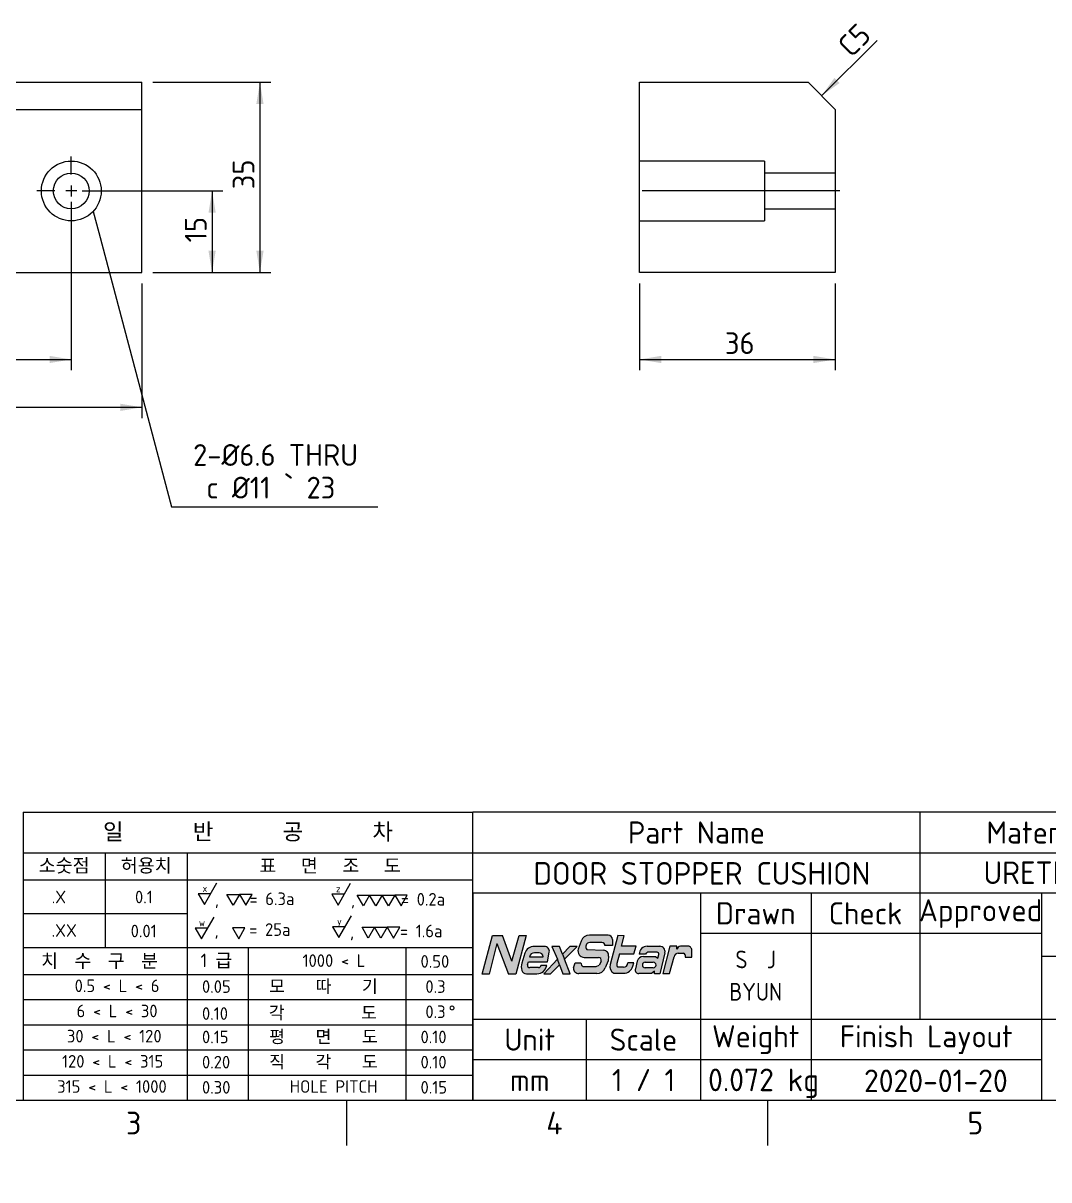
# Model space of a CAD drawing. Header units: millimetres. Extents: x 0 to 486, y 0 to 345.
# Drawn here: x 185.9 to 374.5, y 0 to 212.7 of the extents above; entities that cross this region are included whole.
import ezdxf
from ezdxf import colors
from ezdxf.entities.mleader import LeaderData, LeaderLine
from ezdxf.enums import TextEntityAlignment as Align
from ezdxf.lldxf.tags import DXFTag
from ezdxf.math import Vec2, Vec3

# ---------------------------------------------------------------- set-up
doc = ezdxf.new("R2010")
doc.units = ezdxf.units.MM
doc.header["$LTSCALE"] = 1.666667
doc.layers.add('BS002-P100-01A', color=7, linetype='Continuous')
doc.layers.add('Default', color=7, linetype='Continuous')
doc.styles.add('SEACAD_Solid_Edge_ISO', font='seiso.ttf')
tags = doc.linetypes.add('CENTER2', pattern=[28.575, 19.05, -3.175, 3.175, -3.175]).pattern_tags.tags
tags[10:11] = [DXFTag(74, 4), DXFTag(75, 0), DXFTag(340, '0'), DXFTag(46, 0.0), DXFTag(50, 0.0), DXFTag(44, 0.0), DXFTag(45, 0.0)]
tags[8:9] = [DXFTag(74, 4), DXFTag(75, 0), DXFTag(340, '0'), DXFTag(46, 0.0), DXFTag(50, 0.0), DXFTag(44, 0.0), DXFTag(45, 0.0)]
tags[6:7] = [DXFTag(74, 4), DXFTag(75, 0), DXFTag(340, '0'), DXFTag(46, 0.0), DXFTag(50, 0.0), DXFTag(44, 0.0), DXFTag(45, 0.0)]
tags[4:5] = [DXFTag(74, 4), DXFTag(75, 0), DXFTag(340, '0'), DXFTag(46, 0.0), DXFTag(50, 0.0), DXFTag(44, 0.0), DXFTag(45, 0.0)]
tags = doc.linetypes.add('HIDDEN2', pattern=[4.7625, 3.175, -1.5875]).pattern_tags.tags
tags[6:7] = [DXFTag(74, 4), DXFTag(75, 0), DXFTag(340, '0'), DXFTag(46, 0.0), DXFTag(50, 0.0), DXFTag(44, 0.0), DXFTag(45, 0.0)]
tags[4:5] = [DXFTag(74, 4), DXFTag(75, 0), DXFTag(340, '0'), DXFTag(46, 0.0), DXFTag(50, 0.0), DXFTag(44, 0.0), DXFTag(45, 0.0)]
doc.dimstyles.new('JIS', dxfattribs={"dimtxt": 4, "dimasz": 4, "dimexe": 2, "dimexo": 2, "dimgap": 1, "dimtad": 1, "dimdec": 3, "dimdsep": 46, "dimtxsty": 'SEACAD_Solid_Edge_ISO', "dimblk1": '_SE_FILLED', "dimblk2": '_SE_FILLED', "dimsah": 1, "dimcen": 2, "dimazin": 0, "dimtfac": 0.5, "dimtdec": 3, "dimtmove": 0, "dimatfit": 3, "dimfxl": 1, "dimarcsym": 0})

# ---------------------------------------------------------------- blocks, each defined once
blk = doc.blocks.new('SEANNOT_GROUP4')
at = {"layer": 'Default', "color": 7, "linetype": 'CENTER2'}
for p, q in [((194.73, 184.88), (194.73, 188.21)), ((191.73, 181.88), (188.4, 181.88)), ((195.73, 181.88), (193.73, 181.88)), ((194.73, 182.88), (194.73, 180.88)), ((197.73, 181.88), (201.06, 181.88)), ((194.73, 178.88), (194.73, 175.54))]:
    blk.add_line(p, q, dxfattribs=at)
blk = doc.blocks.new('SEANNOT_GROUP5')
at = {"layer": 'Default', "color": 7, "linetype": 'CENTER2'}
blk.add_line((336.04, 181.88), (299.7, 181.88), dxfattribs=at)
blk = doc.blocks.new('_SE_FILLED')
at = {"color": 0}
blk.add_line((0, 0), (-1, 0), dxfattribs=at)
blk.add_solid([(0, 0), (-1, -0.1665), (-1, 0.1665), (0, 0)], dxfattribs=at)
blk = doc.blocks.new('SE')
at = {"layer": 'BS002-P100-01A', "color": 7, "linetype": 'Continuous'}
for p, q in [((151.73, 166.88), (151.73, 201.88)), ((151.73, 201.88), (207.73, 201.88)), ((207.73, 166.88), (207.73, 201.88)), ((151.73, 166.88), (207.73, 166.88))]:
    blk.add_line(p, q, dxfattribs=at)
at = {"layer": 'BS002-P100-01A', "color": 7, "linetype": 'HIDDEN2'}
blk.add_line((151.73, 196.88), (207.73, 196.88), dxfattribs=at)
at = {"layer": 'BS002-P100-01A', "color": 7, "linetype": 'Continuous'}
for centre, radius in [((164.73, 181.88), 5.5), ((194.73, 181.88), 5.5), ((164.73, 181.88), 3.3), ((194.73, 181.88), 3.3)]:
    blk.add_circle(centre, radius, dxfattribs=at)
blk = doc.blocks.new('SE1')
at = {"layer": 'BS002-P100-01A', "color": 7, "linetype": 'Continuous'}
for p, q in [((299.2, 166.88), (299.2, 201.88)), ((299.2, 201.88), (330.2, 201.88)), ((335.2, 196.88), (330.2, 201.88)), ((335.2, 196.88), (335.2, 166.88)), ((335.2, 166.88), (299.2, 166.88))]:
    blk.add_line(p, q, dxfattribs=at)
at = {"layer": 'BS002-P100-01A', "color": 7, "linetype": 'HIDDEN2'}
for p, q in [((322.2, 187.38), (299.2, 187.38)), ((322.2, 187.38), (322.2, 176.38)), ((335.2, 185.18), (322.2, 185.18)), ((322.2, 178.58), (335.2, 178.58)), ((299.2, 176.38), (322.2, 176.38))]:
    blk.add_line(p, q, dxfattribs=at)
blk = doc.blocks.new('DMBLK1')
at = {"layer": 'Default', "linetype": 'Continuous'}
for points in [[(168.73, 150.22), (168.73, 151.55), (164.73, 150.89)], [(190.73, 150.22), (194.73, 150.89), (190.73, 151.55)]]:
    blk.add_hatch(color=7, dxfattribs=at).paths.add_polyline_path(points)
at = {"layer": 'Default', "color": 7, "linetype": 'Continuous'}
for p, q in [((164.73, 179.88), (164.73, 148.89)), ((194.73, 179.88), (194.73, 148.89)), ((164.73, 150.89), (194.73, 150.89))]:
    blk.add_line(p, q, dxfattribs=at)
at = {"layer": 'Default', "color": 7, "linetype": 'Continuous', "style": 'SEACAD_Solid_Edge_ISO'}
blk.add_text('30', height=4, dxfattribs=at).set_placement((177.5, 155.89), align=Align.TOP_LEFT)
blk = doc.blocks.new('DMBLK3')
at = {"layer": 'Default', "linetype": 'Continuous'}
for points in [[(155.73, 141.42), (155.73, 142.75), (151.73, 142.09)], [(203.73, 141.42), (207.73, 142.09), (203.73, 142.75)]]:
    blk.add_hatch(color=7, dxfattribs=at).paths.add_polyline_path(points)
at = {"layer": 'Default', "color": 7, "linetype": 'Continuous'}
for p, q in [((151.73, 164.88), (151.73, 140.09)), ((207.73, 164.88), (207.73, 140.09)), ((151.73, 142.09), (207.73, 142.09))]:
    blk.add_line(p, q, dxfattribs=at)
at = {"layer": 'Default', "color": 7, "linetype": 'Continuous', "style": 'SEACAD_Solid_Edge_ISO'}
blk.add_text('56', height=4, dxfattribs=at).set_placement((177.37, 147.09), align=Align.TOP_LEFT)
blk = doc.blocks.new('GDimGGroup')
at = {"layer": 'Default', "linetype": 'Continuous'}
blk.add_hatch(color=7, dxfattribs=at).paths.add_polyline_path([(335.06, 202.68), (332.7, 199.38), (336, 201.73)])
at = {"layer": 'Default', "color": 7, "linetype": 'Continuous'}
blk.add_line((332.7, 199.38), (342.89, 209.56), dxfattribs=at)
at = {"layer": 'Default', "color": 7, "linetype": 'Continuous', "style": 'SEACAD_Solid_Edge_ISO'}
blk.add_text('C5', height=4, rotation=45, dxfattribs=at).set_placement((335.35, 209.1), align=Align.TOP_LEFT)
blk = doc.blocks.new('DMBLK4')
at = {"layer": 'Default', "linetype": 'Continuous'}
for points in [[(230.09, 197.88), (229.42, 201.88), (228.76, 197.88)], [(230.09, 170.88), (228.76, 170.88), (229.42, 166.88)]]:
    blk.add_hatch(color=7, dxfattribs=at).paths.add_polyline_path(points)
at = {"layer": 'Default', "color": 7, "linetype": 'Continuous'}
for p, q in [((209.73, 201.88), (231.42, 201.88)), ((229.42, 201.88), (229.42, 166.88)), ((209.73, 166.88), (231.42, 166.88))]:
    blk.add_line(p, q, dxfattribs=at)
at = {"layer": 'Default', "color": 7, "linetype": 'Continuous', "style": 'SEACAD_Solid_Edge_ISO'}
blk.add_text('35', height=4, rotation=90, dxfattribs=at).set_placement((224.42, 182.2), align=Align.TOP_LEFT)
blk = doc.blocks.new('DMBLK5')
at = {"layer": 'Default', "linetype": 'Continuous'}
for points in [[(303.2, 150.22), (303.2, 151.55), (299.2, 150.89)], [(331.2, 150.22), (335.2, 150.89), (331.2, 151.55)]]:
    blk.add_hatch(color=7, dxfattribs=at).paths.add_polyline_path(points)
at = {"layer": 'Default', "color": 7, "linetype": 'Continuous'}
for p, q in [((299.2, 164.88), (299.2, 148.89)), ((335.2, 164.88), (335.2, 148.89)), ((299.2, 150.89), (335.2, 150.89))]:
    blk.add_line(p, q, dxfattribs=at)
at = {"layer": 'Default', "color": 7, "linetype": 'Continuous', "style": 'SEACAD_Solid_Edge_ISO'}
blk.add_text('36', height=4, dxfattribs=at).set_placement((314.93, 155.89), align=Align.TOP_LEFT)
blk = doc.blocks.new('DMBLK6')
at = {"layer": 'Default', "linetype": 'Continuous'}
for points in [[(221.29, 177.88), (220.62, 181.88), (219.96, 177.88)], [(221.29, 170.88), (219.96, 170.88), (220.62, 166.88)]]:
    blk.add_hatch(color=7, dxfattribs=at).paths.add_polyline_path(points)
at = {"layer": 'Default', "color": 7, "linetype": 'Continuous'}
for p, q in [((196.73, 181.88), (222.62, 181.88)), ((220.62, 181.88), (220.62, 166.88)), ((209.73, 166.88), (222.62, 166.88))]:
    blk.add_line(p, q, dxfattribs=at)
at = {"layer": 'Default', "color": 7, "linetype": 'Continuous', "style": 'SEACAD_Solid_Edge_ISO'}
blk.add_text('15', height=4, rotation=90, dxfattribs=at).set_placement((215.62, 172.42), align=Align.TOP_LEFT)
blk = doc.blocks.new('_Dot')
at = {"color": 0, "linetype": 'ByBlock', "lineweight": -2}
blk.add_line((-0.5, 0), (-1, 0), dxfattribs=at)
at = {"color": 0, "linetype": 'ByBlock', "const_width": 0.5}
blk.add_lwpolyline([(-0.25, 0, 1), (0.25, 0, 1)], format="xyb", close=True, dxfattribs=at)
blk = doc.blocks.new('SEANNOT_GROUP14')
at = {"layer": 'Default', "color": 7, "linetype": 'Continuous'}
for p, q in [((224.35, 46.35), (225.51, 44.35)), ((226.66, 46.35), (224.35, 46.35)), ((225.51, 44.35), (226.66, 46.35))]:
    blk.add_line(p, q, dxfattribs=at)
blk = doc.blocks.new('SEANNOT_GROUP15')
at = {"layer": 'Default', "color": 7, "linetype": 'Continuous'}
for p, q in [((224.5, 50.51), (223.35, 52.51)), ((223.35, 52.51), (225.66, 52.51)), ((225.66, 52.51), (224.5, 50.51)), ((225.66, 52.51), (226.81, 50.51)), ((227.97, 52.51), (225.66, 52.51)), ((226.81, 50.51), (227.97, 52.51))]:
    blk.add_line(p, q, dxfattribs=at)
blk = doc.blocks.new('SEANNOT_GROUP16')
at = {"layer": 'Default', "color": 7, "linetype": 'Continuous'}
for p, q in [((249.35, 44.45), (248.2, 46.45)), ((248.2, 46.45), (250.51, 46.45)), ((250.51, 46.45), (249.35, 44.45)), ((251.66, 44.45), (250.51, 46.45)), ((250.51, 46.45), (252.82, 46.45)), ((252.82, 46.45), (251.66, 44.45)), ((252.82, 46.45), (253.97, 44.45)), ((255.13, 46.45), (252.82, 46.45)), ((253.97, 44.45), (255.13, 46.45))]:
    blk.add_line(p, q, dxfattribs=at)
blk = doc.blocks.new('SEANNOT_GROUP17')
at = {"layer": 'Default', "color": 7, "linetype": 'Continuous'}
for p, q in [((248.44, 50.38), (247.28, 52.38)), ((247.28, 52.38), (249.59, 52.38)), ((249.59, 52.38), (248.44, 50.38)), ((250.75, 50.38), (249.59, 52.38)), ((249.59, 52.38), (251.9, 52.38)), ((251.9, 52.38), (250.75, 50.38)), ((253.05, 50.38), (251.9, 52.38)), ((251.9, 52.38), (254.21, 52.38)), ((254.21, 52.38), (253.05, 50.38)), ((254.21, 52.38), (255.36, 50.38)), ((256.52, 52.38), (254.21, 52.38)), ((255.36, 50.38), (256.52, 52.38))]:
    blk.add_line(p, q, dxfattribs=at)
blk = doc.blocks.new('SEANNOT_GROUP18')
at = {"layer": 'Default', "color": 7, "linetype": 'Continuous'}
for p, q in [((219.2, 50.62), (221.51, 54.62)), ((218.05, 52.62), (219.2, 50.62)), ((220.36, 52.62), (218.05, 52.62))]:
    blk.add_line(p, q, dxfattribs=at)
at = {"layer": 'Default', "color": 7, "linetype": 'Continuous', "style": 'SEACAD_Solid_Edge_ISO'}
blk.add_text('x', height=1.33, dxfattribs=at).set_placement((218.87, 54.29), align=Align.TOP_LEFT)
blk = doc.blocks.new('SEANNOT_GROUP19')
at = {"layer": 'Default', "color": 7, "linetype": 'Continuous'}
for p, q in [((218.67, 44.31), (220.98, 48.31)), ((217.51, 46.31), (218.67, 44.31)), ((219.82, 46.31), (217.51, 46.31))]:
    blk.add_line(p, q, dxfattribs=at)
at = {"layer": 'Default', "color": 7, "linetype": 'Continuous', "style": 'SEACAD_Solid_Edge_ISO'}
blk.add_text('w', height=1.33, dxfattribs=at).set_placement((218.2, 47.97), align=Align.TOP_LEFT)
blk = doc.blocks.new('SEANNOT_GROUP20')
at = {"layer": 'Default', "color": 7, "linetype": 'Continuous'}
for p, q in [((243.78, 50.54), (246.09, 54.54)), ((242.62, 52.54), (243.78, 50.54)), ((244.93, 52.54), (242.62, 52.54))]:
    blk.add_line(p, q, dxfattribs=at)
at = {"layer": 'Default', "color": 7, "linetype": 'Continuous', "style": 'SEACAD_Solid_Edge_ISO'}
blk.add_text('z', height=1.33, dxfattribs=at).set_placement((243.4, 54.21), align=Align.TOP_LEFT)
blk = doc.blocks.new('SEANNOT_GROUP21')
at = {"layer": 'Default', "color": 7, "linetype": 'Continuous'}
for p, q in [((243.93, 44.56), (246.24, 48.56)), ((242.78, 46.56), (243.93, 44.56)), ((245.08, 46.56), (242.78, 46.56))]:
    blk.add_line(p, q, dxfattribs=at)
at = {"layer": 'Default', "color": 7, "linetype": 'Continuous', "style": 'SEACAD_Solid_Edge_ISO'}
blk.add_text('y', height=1.33, dxfattribs=at).set_placement((243.6, 48.22), align=Align.TOP_LEFT)
blk = doc.blocks.new('SE22')
at = {"layer": 'Default', "color": 7, "linetype": 'Continuous'}
blk.add_line((245.35, 14.64), (245.35, 6.3), dxfattribs=at)
blk = doc.blocks.new('SE21')
at = {"layer": 'Default'}
blk.add_blockref('SE22', (0, 0), dxfattribs=at)
blk = doc.blocks.new('SE24')
at = {"layer": 'Default', "color": 7, "linetype": 'Continuous'}
blk.add_line((322.74, 14.64), (322.74, 6.3), dxfattribs=at)
blk = doc.blocks.new('SE23')
at = {"layer": 'Default'}
blk.add_blockref('SE24', (0, 0), dxfattribs=at)
blk = doc.blocks.new('SE26')
at = {"layer": 'Default', "color": 7, "linetype": 'Continuous'}
blk.add_line((400.13, 14.64), (400.13, 6.3), dxfattribs=at)
blk = doc.blocks.new('SE25')
at = {"layer": 'Default'}
blk.add_blockref('SE26', (0, 0), dxfattribs=at)
blk = doc.blocks.new('SE20')
for name in ['SE21', 'SE23', 'SE25']:
    blk.add_blockref(name, (0, 0))
blk = doc.blocks.new('SE19')
at = {"layer": 'Default'}
blk.add_blockref('SE20', (0, 0), dxfattribs=at)
blk = doc.blocks.new('SE30')
at = {"layer": 'Default', "color": 7, "linetype": 'Continuous'}
blk.add_line((245.35, 14.64), (245.35, 6.3), dxfattribs=at)
blk = doc.blocks.new('SE29')
at = {"layer": 'Default'}
blk.add_blockref('SE30', (0, 0), dxfattribs=at)
blk = doc.blocks.new('SE32')
at = {"layer": 'Default', "color": 7, "linetype": 'Continuous'}
blk.add_line((167.96, 14.64), (167.96, 6.3), dxfattribs=at)
blk = doc.blocks.new('SE31')
at = {"layer": 'Default'}
blk.add_blockref('SE32', (0, 0), dxfattribs=at)
blk = doc.blocks.new('SE34')
at = {"layer": 'Default', "color": 7, "linetype": 'Continuous'}
blk.add_line((90.58, 14.64), (90.58, 6.3), dxfattribs=at)
blk = doc.blocks.new('SE33')
at = {"layer": 'Default'}
blk.add_blockref('SE34', (0, 0), dxfattribs=at)
blk = doc.blocks.new('SE28')
for name in ['SE33', 'SE31', 'SE29']:
    blk.add_blockref(name, (0, 0))
blk = doc.blocks.new('SE27')
at = {"layer": 'Default'}
blk.add_blockref('SE28', (0, 0), dxfattribs=at)

msp = doc.modelspace()

# ---------------------------------------------------------------- hatches: boundary and pattern name
at = {"layer": 'Default', "linetype": 'Continuous'}
for points in [[(276.4934, 37.8413), (278.3562, 44.9744), (277.0927, 44.9744), (275.7437, 40.1925), (274.0518, 44.9744), (272.1544, 44.9744), (270.2689, 37.8413), (271.5962, 37.8413), (272.9849, 43.4612), (275.1113, 37.8413)], [(286.483, 37.8846), (285.4437, 40.5628), (285.044, 41.5321), (284.5247, 42.9312), (283.1153, 42.9312), (284.1357, 40.5902), (284.5144, 39.5535), (285.1239, 37.8846)], [(285.044, 41.5321), (284.5247, 42.9312), (283.1153, 42.9312), (284.1357, 40.5902), (284.5144, 39.5535), (285.1239, 37.8846), (286.483, 37.8846), (285.4437, 40.5628)], [(285.4437, 40.5628), (287.7521, 42.9312), (286.3931, 42.9312), (285.044, 41.5321)], [(282.8349, 37.8846), (284.5144, 39.5535), (284.1357, 40.5902), (281.6028, 37.8846)]]:
    msp.add_hatch(color=7, dxfattribs=at).paths.add_polyline_path(points)
h = msp.add_hatch(color=7, dxfattribs=at)
edge = h.paths.add_edge_path()
edge.add_arc((290.0657, 42.8944), 0.7357, 90, 225.504419, ccw=False)
edge.add_line((290.0657, 43.6301), (292.3116, 43.6301))
edge.add_arc((292.3116, 43.0743), 0.5558, 0, 90, ccw=False)
edge.add_line((292.8674, 43.0743), (294.2698, 43.0743))
edge.add_line((294.2698, 43.0743), (294.2698, 44.2157))
edge.add_arc((293.469, 44.2157), 0.8008, 0, 90)
edge.add_line((293.469, 45.0165), (290.0142, 45.0165))
edge.add_arc((290.0142, 43.3873), 1.6292, 90, 160.9693)
edge.add_line((288.474, 43.9186), (287.962, 42.4342))
edge.add_arc((289.0374, 42.0633), 1.1376, 160.9693, 270)
edge.add_line((289.0374, 40.9257), (291.6642, 40.9257))
edge.add_arc((291.6642, 40.4052), 0.5205, -24.27037, 90, ccw=False)
edge.add_line((292.1388, 40.1913), (291.8189, 39.4819))
edge.add_line((291.8189, 39.4819), (291.2689, 39.2241))
edge.add_line((291.2689, 39.2241), (288.8798, 39.2241))
edge.add_arc((289.2428, 39.9288), 0.7927, 180, 242.74601, ccw=False)
edge.add_line((288.4501, 39.9288), (287.356, 39.9288))
edge.add_line((287.356, 39.9288), (287.0737, 38.9676))
edge.add_arc((288.0478, 38.9156), 0.9755, 176.944615, 270)
edge.add_line((288.0478, 37.9401), (291.354, 37.9401))
edge.add_arc((291.354, 39.6266), 1.6865, 270, 338.110237)
edge.add_line((292.9189, 38.9978), (293.4368, 40.2868))
edge.add_line((293.4368, 40.2868), (293.5378, 41.1492))
edge.add_arc((292.583, 41.261), 0.9613, 353.322684, 447.240892)
edge.add_line((292.6292, 42.2212), (289.5501, 42.3695))
h = msp.add_hatch(color=7, dxfattribs=at)
edge = h.paths.add_edge_path()
edge.add_line((298.5911, 42.9883), (295.8925, 42.9883))
edge.add_line((295.8925, 42.9883), (296.4254, 44.8618))
edge.add_line((296.4254, 44.8618), (295.2222, 44.9478))
edge.add_line((295.2222, 44.9478), (293.8299, 39.6194))
edge.add_arc((295.2278, 39.2542), 1.4448, 165.356557, 240.942297)
edge.add_line((294.5261, 37.9913), (296.305, 37.9913))
edge.add_arc((296.305, 39.7321), 1.7408, 270, 345.386381)
edge.add_line((297.9895, 39.2929), (298.1475, 39.8988))
edge.add_line((298.1475, 39.8988), (297.0785, 39.8988))
edge.add_arc((296.2761, 39.8988), 0.8024, 270, 360, ccw=False)
edge.add_line((296.2761, 39.0964), (295.2394, 39.0964))
edge.add_arc((295.7979, 39.608), 0.7574, 164.649864, 222.490502, ccw=False)
edge.add_line((295.0675, 39.8085), (295.5488, 41.5617))
edge.add_line((295.5488, 41.5617), (298.1957, 41.5617))
edge.add_line((298.1957, 41.5617), (298.5911, 42.9883))
h = msp.add_hatch(color=7, dxfattribs=at)
edge = h.paths.add_edge_path()
edge.add_line((281.7386, 42.9511), (279.8776, 42.9511))
edge.add_arc((279.8776, 41.1336), 1.8176, 90, 163.014159)
edge.add_line((278.1393, 41.6645), (277.5858, 39.8527))
edge.add_arc((279.7969, 39.1773), 2.3119, 163.014159, 196.409825)
edge.add_arc((278.4075, 38.7681), 0.8635, 196.409825, 270)
edge.add_line((278.4075, 37.9046), (280.3601, 37.9046))
edge.add_arc((280.3601, 39.7087), 1.8041, 270, 351.869869)
edge.add_line((282.146, 39.4536), (281.0767, 39.4536))
edge.add_arc((280.657, 39.4536), 0.4197, 270, 360, ccw=False)
edge.add_line((280.657, 39.0338), (279.0481, 39.0338))
edge.add_arc((279.0481, 39.4645), 0.4307, 163.598714, 270, ccw=False)
edge.add_line((278.635, 39.5861), (278.7871, 40.1031))
edge.add_line((278.7871, 40.1031), (282.3068, 40.1031))
edge.add_line((282.3068, 40.1031), (282.6307, 41.8819))
edge.add_arc((281.7386, 42.0444), 0.9068, 349.678875, 450)
edge = h.paths.add_edge_path()
edge.add_line((280.7473, 41.7616), (279.8876, 41.7616))
edge.add_arc((279.8876, 40.8592), 0.9024, 90, 170.220202)
edge.add_line((278.9982, 41.0125), (281.4964, 41.0125))
edge.add_arc((280.7473, 41.0125), 0.7492, 0, 90)
h = msp.add_hatch(color=7, dxfattribs=at)
edge = h.paths.add_edge_path()
edge.add_line((300.8811, 41.8838), (302.4367, 41.8838))
edge.add_arc((302.4367, 41.5196), 0.3642, -15.573061, 90, ccw=False)
edge.add_line((302.7875, 41.4219), (302.6084, 40.7791))
edge.add_line((302.6084, 40.7791), (302.1805, 41.1047))
edge.add_line((302.1805, 41.1047), (299.9209, 41.1047))
edge.add_arc((299.9209, 39.9644), 1.1403, 90, 166.278925)
edge.add_line((298.8131, 40.2349), (298.4587, 38.7832))
edge.add_arc((299.0883, 38.5957), 0.6569, 163.418818, 270)
edge.add_line((299.0883, 37.9387), (301.4477, 37.9387))
edge.add_line((301.4477, 37.9387), (302.0022, 38.3729))
edge.add_line((302.0022, 38.3729), (301.9599, 37.9178))
edge.add_line((301.9599, 37.9178), (302.9741, 37.9178))
edge.add_line((302.9741, 37.9178), (303.8982, 41.7621))
edge.add_arc((302.944, 41.9915), 0.9813, 346.482857, 450)
edge.add_line((302.944, 42.9729), (300.621, 42.9729))
edge.add_arc((300.621, 41.5244), 1.4485, 90, 180)
edge.add_line((299.1725, 41.5244), (300.322, 41.5244))
edge.add_arc((300.8811, 41.2691), 0.6146, 90, 155.465554, ccw=False)
edge = h.paths.add_edge_path()
edge.add_arc((300.2655, 39.5165), 0.5144, 90, 270)
edge.add_line((300.2655, 39.0021), (301.7438, 39.0021))
edge.add_arc((301.7438, 39.5165), 0.5144, 270, 450)
edge.add_line((301.7438, 40.031), (300.2655, 40.031))
h = msp.add_hatch(color=7, dxfattribs=at)
edge = h.paths.add_edge_path()
edge.add_arc((306.4275, 40.8172), 0.8847, 97.31856, 164.959975, ccw=False)
edge.add_line((306.3148, 41.6946), (307.2867, 41.6946))
edge.add_arc((307.2867, 41.3788), 0.3159, 0, 90, ccw=False)
edge.add_line((307.6026, 41.3788), (307.6026, 40.9359))
edge.add_line((307.6026, 40.9359), (308.8383, 40.9359))
edge.add_line((308.8383, 40.9359), (308.8383, 42.2403))
edge.add_arc((308.0834, 42.2403), 0.7548, 0, 100.71165)
edge.add_line((307.9431, 42.9819), (306.724, 42.9819))
edge.add_arc((306.724, 42.466), 0.5159, 90, 144.061721)
edge.add_line((306.3063, 42.7688), (306.0564, 42.4241))
edge.add_line((306.0564, 42.4241), (306.0564, 42.9819))
edge.add_line((306.0564, 42.9819), (304.8013, 42.9819))
edge.add_line((304.8013, 42.9819), (303.5271, 37.9692))
edge.add_line((303.5271, 37.9692), (304.7462, 37.9692))
edge.add_line((304.7462, 37.9692), (305.5731, 41.0467))

# ---------------------------------------------------------------- linework, layer by layer
at = {"color": 7, "linetype": 'Continuous'}
for p, q in [((185.8784, 67.6075), (185.8784, 14.6373)), ((185.8784, 67.6075), (268.5864, 67.6075)), ((185.8784, 60.1731), (268.5864, 60.1731)), ((200.9668, 60.1731), (200.9668, 42.758)), ((216.0551, 60.1731), (216.0551, 42.758)), ((185.8784, 55.2106), (268.5864, 55.2106)), ((268.5864, 52.7387), (268.5864, 14.6373)), ((268.5864, 52.7387), (268.5864, 14.6373)), ((185.8784, 42.758), (268.5864, 42.758)), ((216.0551, 42.758), (216.0551, 14.6373)), ((227.2324, 42.758), (227.2324, 14.6373)), ((256.249, 42.758), (256.249, 14.6373)), ((185.8784, 37.7956), (268.5864, 37.7956)), ((185.8784, 33.1639), (268.5864, 33.1639)), ((185.8784, 28.5323), (268.5864, 28.5323)), ((185.8784, 23.9006), (268.5864, 23.9006)), ((185.8784, 19.269), (268.5864, 19.269)), ((185.8784, 14.6373), (268.5864, 14.6373))]:
    msp.add_line(p, q, dxfattribs=at)
at = {"layer": 'Default', "color": 7, "linetype": 'Continuous'}
for p, q in [((477.6792, 67.6075), (268.5864, 67.6075)), ((268.5864, 52.7387), (268.5864, 67.6075)), ((350.7921, 67.6075), (350.7921, 29.5062)), ((268.5864, 60.1731), (477.6792, 60.1731)), ((477.6792, 52.7387), (268.5864, 52.7387)), ((268.5864, 14.6373), (268.5864, 52.7387)), ((268.5864, 14.6373), (268.5864, 52.7387)), ((268.5864, 14.6373), (268.5864, 52.7387)), ((310.4049, 52.7387), (310.4049, 14.6373)), ((330.7664, 52.7387), (330.7664, 14.6373)), ((373.1328, 52.7387), (373.1328, 14.6373)), ((185.8784, 48.9843), (216.0551, 48.9843)), ((270.2689, 37.8413), (272.1544, 44.9744)), ((272.1544, 44.9744), (274.0518, 44.9744)), ((275.7437, 40.1925), (274.0518, 44.9744)), ((275.7437, 40.1925), (277.0927, 44.9744)), ((278.3562, 44.9744), (276.4934, 37.8413)), ((277.0927, 44.9744), (278.3562, 44.9744)), ((293.469, 45.0165), (290.0142, 45.0165)), ((295.2222, 44.9478), (293.8299, 39.6194)), ((296.4254, 44.8618), (295.2222, 44.9478)), ((295.8925, 42.9883), (296.4254, 44.8618)), ((373.1328, 45.306), (310.4049, 45.306)), ((272.9849, 43.4612), (271.5962, 37.8413)), ((272.9849, 43.4612), (275.1113, 37.8413)), ((281.7386, 42.9511), (279.8776, 42.9511)), ((284.5247, 42.9312), (283.1153, 42.9312)), ((283.1153, 42.9312), (284.1357, 40.5902)), ((285.044, 41.5321), (284.5247, 42.9312)), ((286.3931, 42.9312), (285.044, 41.5321)), ((285.4437, 40.5628), (287.7521, 42.9312)), ((287.7521, 42.9312), (286.3931, 42.9312)), ((288.474, 43.9186), (287.962, 42.4342)), ((292.3116, 43.6301), (290.0657, 43.6301)), ((294.2698, 43.0743), (292.8674, 43.0743)), ((294.2698, 44.2157), (294.2698, 43.0743)), ((298.5911, 42.9883), (295.8925, 42.9883)), ((298.1957, 41.5617), (298.5911, 42.9883)), ((300.621, 42.9729), (302.944, 42.9729)), ((304.8013, 42.9819), (303.5271, 37.9692)), ((306.0564, 42.9819), (304.8013, 42.9819)), ((306.0564, 42.4241), (306.0564, 42.9819)), ((306.3063, 42.7688), (306.0564, 42.4241)), ((307.9431, 42.9819), (306.724, 42.9819)), ((278.1393, 41.6645), (277.5858, 39.8527)), ((278.9982, 41.0125), (281.4964, 41.0125)), ((280.7473, 41.7616), (279.8876, 41.7616)), ((284.1357, 40.5902), (281.6028, 37.8846)), ((282.3068, 40.1031), (282.6307, 41.8819)), ((284.5144, 39.5535), (284.1357, 40.5902)), ((285.044, 41.5321), (285.4437, 40.5628)), ((286.483, 37.8846), (285.4437, 40.5628)), ((289.0374, 40.9257), (291.6642, 40.9257)), ((289.5501, 42.3695), (292.6292, 42.2212)), ((293.5378, 41.1492), (293.4368, 40.2868)), ((295.5488, 41.5617), (295.0675, 39.8085)), ((295.5488, 41.5617), (298.1957, 41.5617)), ((300.322, 41.5244), (299.1725, 41.5244)), ((299.9209, 41.1047), (302.1805, 41.1047)), ((302.4367, 41.8838), (300.8811, 41.8838)), ((302.1805, 41.1047), (302.6084, 40.7791)), ((302.6084, 40.7791), (302.7875, 41.4219)), ((303.8982, 41.7621), (302.9741, 37.9178)), ((304.7462, 37.9692), (305.5731, 41.0467)), ((306.3148, 41.6946), (307.2867, 41.6946)), ((307.6026, 41.3788), (307.6026, 40.9359)), ((307.6026, 40.9359), (308.8383, 40.9359)), ((308.8383, 40.9359), (308.8383, 42.2403)), ((373.1328, 41.1277), (477.6792, 41.1277)), ((278.635, 39.5861), (278.7871, 40.1031)), ((278.7871, 40.1031), (282.3068, 40.1031)), ((280.657, 39.0338), (279.0481, 39.0338)), ((282.146, 39.4536), (281.0767, 39.4536)), ((282.8349, 37.8846), (284.5144, 39.5535)), ((284.5144, 39.5535), (285.1239, 37.8846)), ((287.0737, 38.9676), (287.356, 39.9288)), ((287.356, 39.9288), (288.4501, 39.9288)), ((288.8798, 39.2241), (291.2689, 39.2241)), ((291.2689, 39.2241), (291.8189, 39.4819)), ((292.1388, 40.1913), (291.8189, 39.4819)), ((293.4368, 40.2868), (292.9189, 38.9978)), ((296.2761, 39.0964), (295.2394, 39.0964)), ((298.1475, 39.8988), (297.0785, 39.8988)), ((297.9895, 39.2929), (298.1475, 39.8988)), ((298.8131, 40.2349), (298.4587, 38.7832)), ((300.2655, 40.031), (301.7438, 40.031)), ((301.7438, 39.0021), (300.2655, 39.0021)), ((302.0022, 38.3729), (301.4477, 37.9387)), ((301.9599, 37.9178), (302.0022, 38.3729)), ((271.5962, 37.8413), (270.2689, 37.8413)), ((276.4934, 37.8413), (275.1113, 37.8413)), ((278.4075, 37.9046), (280.3601, 37.9046)), ((281.6028, 37.8846), (282.8349, 37.8846)), ((285.1239, 37.8846), (286.483, 37.8846)), ((291.354, 37.9401), (288.0478, 37.9401)), ((294.5261, 37.9913), (296.305, 37.9913)), ((301.4477, 37.9387), (299.0883, 37.9387)), ((302.9741, 37.9178), (301.9599, 37.9178)), ((303.5271, 37.9692), (304.7462, 37.9692)), ((477.6792, 29.5062), (268.5864, 29.5062)), ((289.4956, 14.6373), (289.4956, 29.5062)), ((373.1328, 22.0717), (268.5864, 22.0717)), ((373.1328, 22.0717), (268.5864, 22.0717)), ((13.0285, 14.6373), (477.6792, 14.6373))]:
    msp.add_line(p, q, dxfattribs=at)
for centre, radius, start, end in [((290.0142, 43.3873), 1.6292, 90, 160.9693), ((293.469, 44.2157), 0.8008, 0, 90), ((279.8776, 41.1336), 1.8176, 90, 163.014159), ((281.7386, 42.0444), 0.9068, 349.678875, 90), ((290.0657, 42.8944), 0.7357, 90, 225.504419), ((292.3116, 43.0743), 0.5558, 0, 90), ((300.621, 41.5244), 1.4485, 90, 180), ((302.944, 41.9915), 0.9813, 346.482857, 90), ((306.724, 42.466), 0.5159, 90, 144.061721), ((308.0834, 42.2403), 0.7548, 0, 100.71165), ((279.8876, 40.8592), 0.9024, 90, 170.220202), ((280.7473, 41.0125), 0.7492, 0, 90), ((289.0374, 42.0633), 1.1376, 160.9693, 270), ((291.6642, 40.4052), 0.5205, 335.72963, 90), ((292.583, 41.261), 0.9613, 353.322684, 87.240892), ((299.9209, 39.9644), 1.1403, 90, 166.278925), ((300.8811, 41.2691), 0.6146, 90, 155.465554), ((302.4367, 41.5196), 0.3642, 344.426939, 90), ((306.4275, 40.8172), 0.8847, 97.31856, 164.959975), ((307.2867, 41.3788), 0.3159, 0, 90), ((279.7969, 39.1773), 2.3119, 163.014159, 196.409825), ((278.4075, 38.7681), 0.8635, 196.409825, 270), ((279.0481, 39.4645), 0.4307, 163.598714, 270), ((280.3601, 39.7087), 1.8041, 270, 351.869869), ((280.657, 39.4536), 0.4197, 270, 0), ((288.0478, 38.9156), 0.9755, 176.944615, 270), ((289.2428, 39.9288), 0.7927, 180, 242.74601), ((291.354, 39.6266), 1.6865, 270, 338.110237), ((295.2278, 39.2542), 1.4448, 165.356557, 240.942297), ((295.7979, 39.608), 0.7574, 164.649864, 222.490502), ((296.2761, 39.8988), 0.8024, 270, 0), ((296.305, 39.7321), 1.7408, 270, 345.386381), ((299.0883, 38.5957), 0.6569, 163.418818, 270), ((300.2655, 39.5165), 0.5144, 90, 270), ((301.7438, 39.5165), 0.5144, 270, 90)]:
    msp.add_arc(centre, radius, start, end, dxfattribs=at)

# ---------------------------------------------------------------- block references
for name in ['SE27', 'SE19']:
    msp.add_blockref(name, (0, 0))
at = {"layer": 'Default'}
for name in ['GDimGGroup', 'SE', 'SE1', 'SEANNOT_GROUP4', 'SEANNOT_GROUP5', 'SEANNOT_GROUP18', 'SEANNOT_GROUP20', 'SEANNOT_GROUP15', 'SEANNOT_GROUP17', 'SEANNOT_GROUP19', 'SEANNOT_GROUP21', 'SEANNOT_GROUP14', 'SEANNOT_GROUP16']:
    msp.add_blockref(name, (0, 0), dxfattribs=at)

# ---------------------------------------------------------------- texts
for s, insert, char_height, width, attachment_point in [('{\\fSolid Edge ANSI|b0||i0||c0|p34;\\C7;\\H3.;\\W1.;일       반       공       차}', (227.2196, 63.8841), 3, 83.534996, 5), ('{\\fSolid Edge ANSI|b0||i0||c0|p34;\\C7;\\H2.4812375;\\W1.;소숫점}', (193.4226, 57.6919), 2.481238, 15.23919, 5), ('{\\fSolid Edge ANSI|b0||i0||c0|p34;\\C7;\\H2.4812375;\\W1.;허용치}', (208.5109, 57.6918), 2.481238, 15.23919, 5), ('{\\fSolid Edge ANSI|b0||i0||c0|p34;\\C7;\\H2.4812375;\\W1.;표   면   조   도}', (242.3215, 57.6915), 2.481238, 53.058166, 5), ('{\\fSolid Edge ANSI|b0||i0||c0|p34;\\C7;\\H2.315821667;\\W1.;.X}', (192.4531, 52.0232), 2.315822, 3.238604, 5), ('{\\fSolid Edge ANSI|b0||i0||c0|p34;\\C7;\\H2.315821667;\\W1.;0.1}', (208.0831, 52.0235), 2.315822, 4.857898, 5), ('{\\fSolid Edge ANSI|b0||i0||c0|p34;\\C7;\\H2.315821667;\\W1.; ,    = 6.3a}', (219.7127, 52.8503), 2.315822, 19.431542, 1), ('{\\fSolid Edge ANSI|b0||i0||c0|p34;\\C7;\\H2.315821667;\\W1.; ,      = 0.2a}', (244.7436, 52.7604), 2.315822, 22.67013, 1), ('{\\fSolid Edge ANSI|b0||i0||c0|p34;\\C7;\\H2.315821667;\\W1.;.XX}', (193.4346, 45.8686), 2.315822, 4.857898, 5), ('{\\fSolid Edge ANSI|b0||i0||c0|p34;\\C7;\\H2.315821667;\\W1.;0.01}', (208.0432, 45.7705), 2.315822, 6.477192, 5), ('{\\fSolid Edge ANSI|b0||i0||c0|p34;\\C7;\\H2.315821667;\\W1.; ,    = 25a}', (219.6689, 47.1884), 2.315822, 17.812248, 1), ('{\\fSolid Edge ANSI|b0||i0||c0|p34;\\C7;\\H2.315821667;\\W1.; ,      = 1.6a}', (244.5674, 46.9264), 2.315822, 22.67013, 1), ('{\\fSolid Edge ANSI|b0||i0||c0|p34;\\C7;\\H2.4812375;\\W1.;치  수  구  분}', (189.1839, 41.5257), 2.481238, 24.289423, 1), ('{\\fSolid Edge ANSI|b0||i0||c0|p34;\\C7;\\H2.4812375;\\W1.;1 급}', (218.5149, 41.5995), 2.481238, 6.939847, 1), ('{\\fSolid Edge ANSI|b0||i0||c0|p34;\\C7;\\H2.315821667;\\W1.;1000 < L}', (237.2578, 41.4833), 2.315822, 12.954367, 1), ('{\\fSolid Edge ANSI|b0||i0||c0|p34;\\C7;\\H2.315821667;\\W1.;0.50}', (258.9513, 41.3361), 2.315822, 6.477192, 1), ('{\\fSolid Edge ANSI|b0||i0||c0|p34;\\C7;\\H2.315821667;\\W1.;0.5 < L < 6}', (195.3474, 36.8517), 2.315822, 17.812248, 1), ('{\\fSolid Edge ANSI|b0||i0||c0|p34;\\C7;\\H2.315821667;\\W1.;0.05}', (218.763, 36.7044), 2.315822, 6.477192, 1), ('{\\fSolid Edge ANSI|b0||i0||c0|p34;\\C7;\\H2.315821667;\\W1.;모    따    기}', (231.1221, 36.7732), 2.315822, 22.67013, 1), ('{\\fSolid Edge ANSI|b0||i0||c0|p34;\\C7;\\H2.315821667;\\W1.;0.3}', (259.842, 36.7044), 2.315822, 4.857898, 1), ('{\\fSolid Edge ANSI|b0||i0||c0|p34;\\C7;\\H2.315821667;\\W1.;6 < L < 30}', (195.7037, 32.22), 2.315822, 16.192954, 1), ('{\\fSolid Edge ANSI|b0||i0||c0|p34;\\C7;\\H2.315821667;\\W1.;각          도}', (231.0697, 31.8961), 2.315822, 22.67013, 1), ('{\\fSolid Edge ANSI|b0||i0||c0|p34;\\C7;\\H2.315821667;\\W1.;0.3}', (259.8405, 32.0814), 2.315822, 4.857898, 1), ('{\\fSolid Edge ANSI|b0||i0||c0|p34;\\C7;\\H2.315821667;\\W1.;°}', (264.1158, 32.0814), 2.315822, 3.238604, 1), ('{\\fSolid Edge ANSI|b0||i0||c0|p34;\\C7;\\H2.315821667;\\W1.;0.10}', (218.763, 31.742), 2.315822, 6.477192, 1), ('{\\fSolid Edge ANSI|b0||i0||c0|p34;\\C7;\\H2.315821667;\\W1.;평    면    도}', (231.1221, 27.5099), 2.315822, 22.67013, 1), ('{\\fSolid Edge ANSI|b0||i0||c0|p34;\\C7;\\H2.315821667;\\W1.;30 < L < 120}', (193.9223, 27.5884), 2.315822, 19.431542, 1), ('{\\fSolid Edge ANSI|b0||i0||c0|p34;\\C7;\\H2.315821667;\\W1.;0.15}', (218.763, 27.4412), 2.315822, 6.477192, 1), ('{\\fSolid Edge ANSI|b0||i0||c0|p34;\\C7;\\H2.315821667;\\W1.;0.10}', (258.9513, 27.4412), 2.315822, 6.477192, 1), ('{\\fSolid Edge ANSI|b0||i0||c0|p34;\\C7;\\H2.315821667;\\W1.;120 < L < 315}', (193.0316, 22.9567), 2.315822, 21.050836, 1), ('{\\fSolid Edge ANSI|b0||i0||c0|p34;\\C7;\\H2.315821667;\\W1.;0.20}', (218.763, 22.8095), 2.315822, 6.477192, 1), ('{\\fSolid Edge ANSI|b0||i0||c0|p34;\\C7;\\H2.315821667;\\W1.;직    각    도}', (231.1221, 22.8783), 2.315822, 22.67013, 1), ('{\\fSolid Edge ANSI|b0||i0||c0|p34;\\C7;\\H2.315821667;\\W1.;0.10}', (258.9513, 22.8095), 2.315822, 6.477192, 1), ('{\\fSolid Edge ANSI|b0||i0||c0|p34;\\C7;\\H2.315821667;\\W1.;315 < L < 1000}', (192.1409, 18.3251), 2.315822, 22.67013, 1), ('{\\fSolid Edge ANSI|b0||i0||c0|p34;\\C7;\\H2.315821667;\\W1.;0.30}', (218.763, 18.1779), 2.315822, 6.477192, 1), ('{\\fSolid Edge ANSI|b0||i0||c0|p34;\\C7;\\H2.315821667;\\W1.;HOLE PITCH}', (234.8825, 18.3251), 2.315822, 16.192954, 1), ('{\\fSolid Edge ANSI|b0||i0||c0|p34;\\C7;\\H2.315821667;\\W1.;0.15}', (258.9513, 18.1779), 2.315822, 6.477192, 1)]:
    msp.add_mtext(s, dxfattribs=dict(insert=insert, char_height=char_height, width=width, attachment_point=attachment_point))
at = {"layer": 'Default', "attachment_point": 5}
for s, insert, char_height, width in [('{\\fSolid Edge ANSI|b0||i0||c0|p34;\\C7;\\H4.065693333;\\W1.;Part Name}', (309.6892, 63.8903), 4.065693, 82.205772), ('{\\fSolid Edge ISO|b0||i0||c0|p34;\\C7;\\H4.065693333;\\W1.;Material}', (372.5722, 63.8903), 4.065693, 43.560172), ('{\\fSolid Edge ISO|b0||i0||c0|p34;\\C7;\\H4.065693333;\\W1.;Check}', (340.7793, 49.0223), 4.065693, 20.025728), ('{\\fSolid Edge ISO|b0||i0||c0|p34;\\C7;\\H4.065693333;\\W1.;Approved}', (361.9425, 48.9763), 4.065693, 21.830392), ('{\\fSolid Edge ISO|b0||i0||c0|p34;\\C7;\\H4.065693333;\\W1.;Drawn}', (320.5857, 49.0223), 4.065693, 20.361484), ('{\\fSolid Edge ISO|b0||i0||c0|p34;\\C7;\\H4.065693333;\\W1.;Unit}', (279.041, 25.789), 4.065693, 20.90928), ('{\\fSolid Edge ISO|b0||i0||c0|p34;\\C7;\\H4.065693333;\\W1.;Scale}', (299.9503, 25.789), 4.065693, 20.90928), ('{\\fSolid Edge ISO|b0||i0||c0|p34;\\C7;\\H4.065693333;\\W1.;Weight}', (320.5857, 25.789), 4.065693, 20.361484), ('{\\fSolid Edge ISO|b0||i0||c0|p34;\\C7;\\H4.065693333;\\W1.;Finish Layout}', (351.9496, 25.789), 4.065693, 42.366356), ('{\\fSolid Edge ISO|b0||i0||c0|p34;\\C7;\\H4.065693333;\\W1.;mm}', (279.041, 18.3545), 4.065693, 20.90928), ('{\\fSolid Edge ISO|b0||i0||c0|p34;\\C7;\\H4.065693333;\\W1.;1 / 1}', (299.9503, 18.3545), 4.065693, 20.90928), ('{\\fSolid Edge ISO|b0||i0||c0|p34;\\C7;\\H4.166666667;\\W1.;3}', (206.2091, 10.4466), 4.166667, 2.199827), ('{\\fSolid Edge ISO|b0||i0||c0|p34;\\C7;\\H4.166666667;\\W1.;4}', (283.5695, 10.4466), 4.166667, 2.486759), ('{\\fSolid Edge ISO|b0||i0||c0|p34;\\C7;\\H4.166666667;\\W1.;5}', (360.9679, 10.4466), 4.166667, 2.391115)]:
    msp.add_mtext(s, dxfattribs=dict(at, insert=insert, char_height=char_height, width=width))
at = {"layer": 'Default', "char_height": 3.252555, "width": 20.361484, "attachment_point": 5, "style": 'SEACAD_Solid_Edge_ISO'}
for s, insert in [('{\\fSolid Edge ISO|b0||i0||c0|p34;\\C7;\\H3.252554667;\\W0.9;S  J}', (320.5857, 40.5458)), ('{\\fSolid Edge ISO|b0||i0||c0|p34;\\C7;\\H3.252554667;\\W0.9;BYUN}', (320.5857, 34.5896))]:
    msp.add_mtext(s, dxfattribs=dict(at, insert=insert))

# ---------------------------------------------------------------- dimensions: what is measured, and where the dimension line sits
at = {"layer": 'Default', "color": 7, "linetype": 'Continuous'}
for base, p1, p2, angle, picture, middle, dimtype in [((229.4235, 201.8778), (207.7301, 201.8778), (207.7301, 166.8778), 270, 'DMBLK4', (229.4235, 184.3778), 161), ((164.7301, 150.8872), (164.7301, 181.8778), (194.7301, 181.8778), 0, 'DMBLK1', (179.7301, 150.8872), 161), ((220.6235, 166.8778), (194.7301, 181.8778), (207.7301, 166.8778), 90, 'DMBLK6', (220.6235, 174.3778), 160), ((151.7301, 142.0872), (151.7301, 166.8778), (207.7301, 166.8778), 0, 'DMBLK3', (179.7301, 142.0872), 161)]:
    dim = msp.add_linear_dim(base=base, p1=p1, p2=p2, angle=angle, text='\\A1;<>', dimstyle='JIS', dxfattribs=at)
    dim.commit()
    dim.dimension.update_dxf_attribs({"geometry": picture, "text_midpoint": middle, "dimtype": dimtype})
dim = msp.add_linear_dim(base=(335.2043, 150.8872), p1=(299.2043, 201.8778), p2=(335.2043, 166.8778), text='\\A1;<>', dimstyle='JIS', dxfattribs=at)
dim.commit()
dim.dimension.update_dxf_attribs({"geometry": 'DMBLK5', "text_midpoint": (317.2043, 150.8872), "dimtype": 160})

# ---------------------------------------------------------------- leaders
ml = msp.add_multileader_mtext('Standard', dxfattribs=at)
ml.set_content('{\\pxsm0.9;\\fSolid Edge ISO|b0||i0||c0|p34;\\W1.;2-%%c6.6 THRU \\P {\\FSolid Edge ISO GDT Symbols;c} %%c11 {\\FSolid Edge ISO GDT Symbols;`} 23\\P}', color=256)
ml.set_leader_properties()
ml.set_arrow_properties(name='_SE_FILLED')
ml.build(insert=Vec2(0, 0))
ml.multileader.update_dxf_attribs({"text_left_attachment_type": 5, "text_right_attachment_type": 5, "dogleg_length": 2})
ctx = ml.context
ctx.base_point = Vec3(215.1337, 123.8475)
ctx.left_attachment, ctx.right_attachment = 5, 5
notes = []
notes.append((ctx, [(0, (1, 1, 0), (213.1337, 123.7689), (1, 0), 2, [(0, [(198.7559, 178.1304)], 0, [])])]))
ctx.mtext.insert = Vec3(217.1337, 135.3163)
ml = msp.add_multileader_mtext('Standard', dxfattribs=at)
ml.set_content('{\\pxsm0.9;\\fSolid Edge ISO|b0||i0||c0|p34;\\W1.;URETHAN\\P}', color=256)
ml.set_leader_properties()
ml.set_arrow_properties(name='DOT')
ml.build(insert=Vec2(0, 0))
ml.multileader.update_dxf_attribs({"leader_type": 0, "dogleg_length": 0, "arrow_head_size": 4.1667})
ctx = ml.context
ctx.base_point, ctx.char_height, ctx.arrow_head_size, ctx.landing_gap_size = Vec3(363.6999, 56.4762), 4.166667, 4.1667, 1.4583
ctx.text_align_type = 1
notes.append((ctx, [(0, (0, 0, 0), (0, 0), (1, 0), 1, [])]))
ctx.mtext.insert, ctx.mtext.alignment = Vec3(374.0333, 58.5699), 2
ml = msp.add_multileader_mtext('Standard', dxfattribs=at)
ml.set_content('{\\pxsm0.9;\\fSolid Edge ISO|b0||i0||c0|p34;\\W1.;DOOR STOPPER CUSHION\\P}', color=256)
ml.set_leader_properties()
ml.set_arrow_properties(name='DOT')
ml.build(insert=Vec2(0, 0))
ml.multileader.update_dxf_attribs({"leader_type": 0, "dogleg_length": 0, "arrow_head_size": 4.1667})
ctx = ml.context
ctx.base_point, ctx.char_height, ctx.arrow_head_size, ctx.landing_gap_size = Vec3(285.8676, 56.3463), 4.166667, 4.1667, 1.4583
ctx.text_align_type = 1
notes.append((ctx, [(0, (0, 0, 0), (0, 0), (1, 0), 1, [])]))
ctx.mtext.insert, ctx.mtext.alignment = Vec3(310.6906, 58.4504), 2
ml = msp.add_multileader_mtext('Standard', dxfattribs=at)
ml.set_content('{\\pxsm0.9;\\fSolid Edge ISO|b0||i0||c0|p34;\\W1.;BS002-P100-01A\\P}', color=256)
ml.set_leader_properties()
ml.set_arrow_properties(name='DOT')
ml.build(insert=Vec2(0, 0))
ml.multileader.update_dxf_attribs({"leader_type": 0, "dogleg_length": 0, "arrow_head_size": 5})
ctx = ml.context
ctx.base_point, ctx.char_height, ctx.arrow_head_size, ctx.landing_gap_size = Vec3(404.6876, 22.0103), 5, 5, 1.75
ctx.text_align_type = 1
notes.append((ctx, [(0, (0, 0, 0), (0, 0), (1, 0), 1, [])]))
ctx.mtext.insert, ctx.mtext.alignment = Vec3(426.2015, 24.5353), 2
ml = msp.add_multileader_mtext('Standard', dxfattribs=at)
ml.set_content('{\\pxsm0.9;\\fSolid Edge ISO|b0||i0||c0|p34;\\W1.;0.072 kg\\P}', color=256)
ml.set_leader_properties()
ml.set_arrow_properties(name='DOT')
ml.build(insert=Vec2(0, 0))
ml.multileader.update_dxf_attribs({"leader_type": 0, "dogleg_length": 0, "arrow_head_size": 4.1667})
ctx = ml.context
ctx.base_point, ctx.char_height, ctx.arrow_head_size, ctx.landing_gap_size = Vec3(311.553, 17.8429), 4.166667, 4.1667, 1.4583
ctx.text_align_type = 1
notes.append((ctx, [(0, (0, 0, 0), (0, 0), (1, 0), 1, [])]))
ctx.mtext.insert, ctx.mtext.alignment = Vec3(322.0322, 20.47), 2
ml = msp.add_multileader_mtext('Standard', dxfattribs=at)
ml.set_content('{\\pxsm0.9;\\fSolid Edge ISO|b0||i0||c0|p34;\\W1.;1\\P}', color=256)
ml.set_leader_properties()
ml.set_arrow_properties(name='DOT')
ml.build(insert=Vec2(0, 0))
ml.multileader.update_dxf_attribs({"leader_type": 0, "dogleg_length": 0, "arrow_head_size": 4.1667})
ctx = ml.context
ctx.base_point, ctx.char_height, ctx.arrow_head_size, ctx.landing_gap_size = Vec3(462.5489, 18.3601), 4.166667, 4.1667, 1.4583
notes.append((ctx, [(0, (0, 0, 0), (0, 0), (1, 0), 1, [])]))
ctx.mtext.insert = Vec3(464.5489, 20.4476)
ml = msp.add_multileader_mtext('Standard', dxfattribs=at)
ml.set_content('{\\pxsm0.9;\\fSolid Edge ISO|b0||i0||c0|p34;\\W1.;1\\P}', color=256)
ml.set_leader_properties()
ml.set_arrow_properties(name='DOT')
ml.build(insert=Vec2(0, 0))
ml.multileader.update_dxf_attribs({"leader_type": 0, "dogleg_length": 0, "arrow_head_size": 4.1667})
ctx = ml.context
ctx.base_point, ctx.char_height, ctx.arrow_head_size, ctx.landing_gap_size = Vec3(472.1695, 18.3207), 4.166667, 4.1667, 1.4583
notes.append((ctx, [(0, (0, 0, 0), (0, 0), (1, 0), 1, [])]))
ctx.mtext.insert = Vec3(474.1695, 20.4082)
ml = msp.add_multileader_mtext('Standard', dxfattribs=at)
ml.set_content('{\\pxsm0.9;\\fSolid Edge ISO|b0||i0||c0|p34;\\W1.;2020-01-20\\P}', color=256)
ml.set_leader_properties()
ml.set_arrow_properties(name='DOT')
ml.build(insert=Vec2(0, 0))
ml.multileader.update_dxf_attribs({"leader_type": 0, "dogleg_length": 0, "arrow_head_size": 4.1667})
ctx = ml.context
ctx.base_point, ctx.char_height, ctx.arrow_head_size, ctx.landing_gap_size = Vec3(339.7342, 18.1928), 4.166667, 4.1667, 1.4583
ctx.text_align_type = 1
notes.append((ctx, [(0, (0, 0, 0), (0, 0), (1, 0), 1, [])]))
ctx.mtext.insert, ctx.mtext.alignment = Vec3(353.7113, 20.2969), 2
for ctx, leaders in notes:
    for number, flags, end, landing, length, lines in leaders:
        leader = LeaderData()
        leader.index, (leader.has_last_leader_line, leader.has_dogleg_vector, leader.attachment_direction) = number, flags
        leader.last_leader_point, leader.dogleg_vector, leader.dogleg_length = Vec3(end), Vec3(landing), length
        for number, points, colour, breaks in lines:
            line = LeaderLine()
            line.index, line.vertices, line.color, line.breaks = number, Vec3.list(points), colors.encode_raw_color(colour), breaks
            leader.lines.append(line)
        ctx.leaders.append(leader)

doc.saveas('drawing.dxf')
